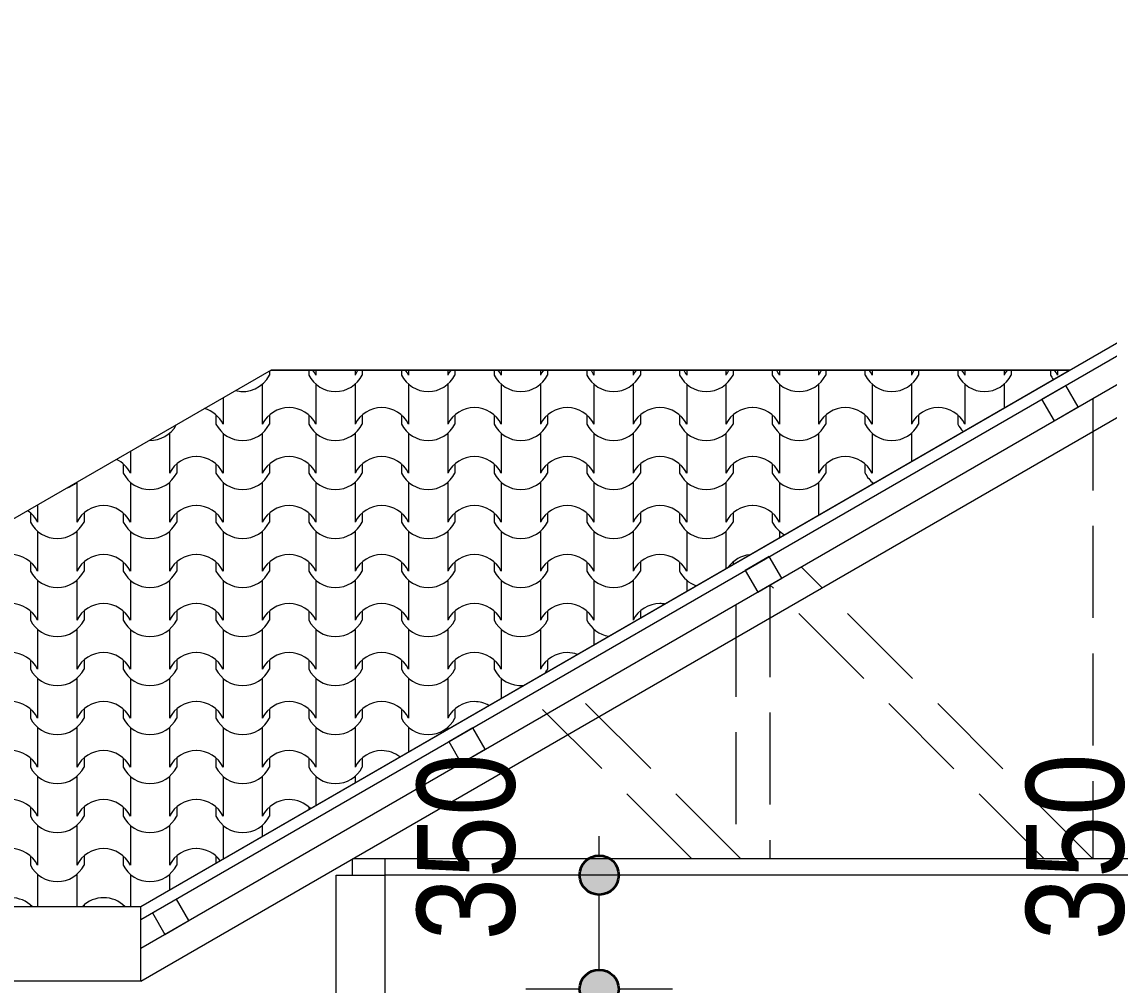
# Model space of a CAD drawing. Header units: millimetres. Extents: x 102766 to 172228, y -127504 to -81044.
# Drawn here: x 128049 to 131386, y -115737 to -112782 of the extents above; entities that cross this region are included whole.
import ezdxf

# ---------------------------------------------------------------- set-up
doc = ezdxf.new("R2010")
doc.units = ezdxf.units.MM
doc.header["$MEASUREMENT"] = 0
doc.linetypes.add('Hidden Line', pattern=[391.222223, 282.222223, -109])
for name, color, linetype, lineweight in [('2D Drafting - General_Pen_No__1', 7, 'Continuous', 13), ('Dimensioning - General_Pen_No__1', 7, 'Continuous', 13), ('Dimensioning - General_Pen_No__27', 7, 'Continuous', 35), ('Shell - Roof_Pen_No__1', 7, 'Continuous', 13), ('Structural - Bearing_Pen_No__1', 7, 'Continuous', 13)]:
    doc.layers.add(name, color=color, linetype=linetype, lineweight=lineweight)
doc.layers.add('2D Drafting - General_Pen_No__105', color=7, linetype='Continuous', lineweight=13, true_color=0xcae6ff)
doc.layers.add('2D Drafting - General_Pen_No__82', color=7, linetype='Continuous', lineweight=20, true_color=0xaaaaaa)
doc.layers.add('Dimensioning - General', color=7, linetype='Continuous')
doc.styles.add('GENERATED_STYLE_1', font='ARIALN.TTF')
doc.dimstyles.new('GENERATED_STYLE__3', dxfattribs={"dimtxt": 300, "dimasz": 228, "dimexe": 0.18, "dimexo": 0, "dimgap": 0.09, "dimtad": 0, "dimdec": 0, "dimzin": 0, "dimdsep": 46, "dimtxsty": 'GENERATED_STYLE_1', "dimblk": 'ARROWHEAD_11', "dimblk1": 'ARROWHEAD_11', "dimblk2": 'ARROWHEAD_11', "dimcen": 0.09, "dimclrd": 7, "dimclre": 7, "dimclrt": 7, "dimadec": 0, "dimazin": 0, "dimtfac": 1, "dimtdec": 4, "dimtmove": 0, "dimatfit": 3, "dimfxl": 0, "dimtolj": 1, "dimtzin": 0, "dimarcsym": 0})

# ---------------------------------------------------------------- blocks, each defined once
blk = doc.blocks.new('*X30')
at = {"layer": '2D Drafting - General_Pen_No__82', "linetype": 'Continuous'}
for p, q in [((128809.3, -113853.4), (128809.3, -113865.4)), ((128929.6, -113850.2), (128929.6, -113865.4)), ((128951.6, -113850.2), (128951.6, -113865.4)), ((129071.8, -113850.2), (129071.8, -113865.4)), ((129093.8, -113850.2), (129093.8, -113865.4)), ((129214, -113850.2), (129214, -113865.4)), ((129236, -113850.2), (129236, -113865.4)), ((129356.3, -113850.2), (129356.3, -113865.4)), ((129378.3, -113850.2), (129378.3, -113865.4)), ((129498.5, -113850.2), (129498.5, -113865.4)), ((129520.5, -113850.2), (129520.5, -113865.4)), ((129640.8, -113850.2), (129640.8, -113865.4)), ((129662.8, -113850.2), (129662.8, -113865.4)), ((129783, -113850.2), (129783, -113865.4)), ((129805, -113850.2), (129805, -113865.4)), ((129925.2, -113850.2), (129925.2, -113865.4)), ((129947.2, -113850.2), (129947.2, -113865.4)), ((130067.5, -113850.2), (130067.5, -113865.4)), ((130089.5, -113850.2), (130089.5, -113865.4)), ((130209.7, -113850.2), (130209.7, -113865.4)), ((130231.7, -113850.2), (130231.7, -113865.4)), ((130352, -113850.2), (130352, -113865.4)), ((130374, -113850.2), (130374, -113865.4)), ((130494.2, -113850.2), (130494.2, -113865.4)), ((130516.2, -113850.2), (130516.2, -113865.4)), ((130636.4, -113850.2), (130636.4, -113865.4)), ((130658.4, -113850.2), (130658.4, -113865.4)), ((130778.7, -113850.2), (130778.7, -113865.4)), ((130800.7, -113850.2), (130800.7, -113865.4)), ((130920.9, -113850.2), (130920.9, -113865.4)), ((130942.9, -113850.2), (130942.9, -113865.4)), ((131063.2, -113850.2), (131063.2, -113865.4)), ((131085.2, -113850.2), (131085.2, -113865.4)), ((131205.4, -113850.2), (131205.4, -113865.4)), ((131227.4, -113850.2), (131227.4, -113865.4)), ((128787.3, -113893.8), (128787.3, -113954.8)), ((128951.6, -113893.8), (128951.6, -113954.8)), ((129071.8, -113893.8), (129071.8, -113954.8)), ((129236, -113893.8), (129236, -113954.8)), ((129356.3, -113893.8), (129356.3, -113954.8)), ((129520.5, -113893.8), (129520.5, -113954.8)), ((129640.8, -113893.8), (129640.8, -113954.8)), ((129805, -113893.8), (129805, -113954.8)), ((129925.2, -113893.8), (129925.2, -113954.8)), ((130089.5, -113893.8), (130089.5, -113954.8)), ((130209.7, -113893.8), (130209.7, -113954.8)), ((130374, -113893.8), (130374, -113954.8)), ((130494.2, -113893.8), (130494.2, -113954.8)), ((130658.4, -113893.8), (130658.4, -113954.8)), ((130778.7, -113893.8), (130778.7, -113954.8)), ((130942.9, -113893.8), (130942.9, -113954.8)), ((131063.2, -113893.8), (131063.2, -113954.8)), ((128667.1, -113935.5), (128667.1, -113954.8)), ((128667.1, -113954.8), (128667.1, -114015.7)), ((128787.3, -113954.8), (128787.3, -114015.7)), ((128951.6, -113954.8), (128951.6, -114015.7)), ((129071.8, -113954.8), (129071.8, -114015.7)), ((129236, -113954.8), (129236, -114015.7)), ((129356.3, -113954.8), (129356.3, -114015.7)), ((129520.5, -113954.8), (129520.5, -114015.7)), ((129640.8, -113954.8), (129640.8, -114015.7)), ((129805, -113954.8), (129805, -114015.7)), ((129925.2, -113954.8), (129925.2, -114015.7)), ((130089.5, -113954.8), (130089.5, -114015.7)), ((130209.7, -113954.8), (130209.7, -114015.7)), ((130374, -113954.8), (130374, -114015.7)), ((130494.2, -113954.8), (130494.2, -114015.7)), ((130658.4, -113954.8), (130658.4, -114015.7)), ((130778.7, -113954.8), (130778.7, -114015.7)), ((130942.9, -113954.8), (130942.9, -114015.7)), ((131063.2, -113954.8), (131063.2, -113966.4)), ((128645.1, -113987.7), (128645.1, -114015.7)), ((128809.3, -113987.7), (128809.3, -114015.7)), ((128929.6, -113987.7), (128929.6, -114015.7)), ((129093.8, -113987.7), (129093.8, -114015.7)), ((129214, -113987.7), (129214, -114015.7)), ((129378.3, -113987.7), (129378.3, -114015.7)), ((129498.5, -113987.7), (129498.5, -114015.7)), ((129662.8, -113987.7), (129662.8, -114015.7)), ((129783, -113987.7), (129783, -114015.7)), ((129947.2, -113987.7), (129947.2, -114015.7)), ((130067.5, -113987.7), (130067.5, -114015.7)), ((130231.7, -113987.7), (130231.7, -114015.7)), ((130352, -113987.7), (130352, -114015.7)), ((130516.2, -113987.7), (130516.2, -114015.7)), ((130636.4, -113987.7), (130636.4, -114015.7)), ((130800.7, -113987.7), (130800.7, -114015.7)), ((130920.9, -113987.7), (130920.9, -114015.7)), ((128502.8, -114044.1), (128502.8, -114105.1)), ((128667.1, -114044.1), (128667.1, -114105.1)), ((128787.3, -114044.1), (128787.3, -114105.1)), ((128951.6, -114044.1), (128951.6, -114105.1)), ((129071.8, -114044.1), (129071.8, -114105.1)), ((129236, -114044.1), (129236, -114105.1)), ((129356.3, -114044.1), (129356.3, -114105.1)), ((129520.5, -114044.1), (129520.5, -114105.1)), ((129640.8, -114044.1), (129640.8, -114105.1)), ((129805, -114044.1), (129805, -114105.1)), ((129925.2, -114044.1), (129925.2, -114105.1)), ((130089.5, -114044.1), (130089.5, -114105.1)), ((130209.7, -114044.1), (130209.7, -114105.1)), ((130374, -114044.1), (130374, -114105.1)), ((130494.2, -114044.1), (130494.2, -114105.1)), ((130658.4, -114044.1), (130658.4, -114105.1)), ((130778.7, -114044.1), (130778.7, -114105.1)), ((128382.6, -114099.8), (128382.6, -114105.1)), ((128382.6, -114105.1), (128382.6, -114166.1)), ((128502.8, -114105.1), (128502.8, -114166.1)), ((128667.1, -114105.1), (128667.1, -114166.1)), ((128787.3, -114105.1), (128787.3, -114166.1)), ((128951.6, -114105.1), (128951.6, -114166.1)), ((129071.8, -114105.1), (129071.8, -114166.1)), ((129236, -114105.1), (129236, -114166.1)), ((129356.3, -114105.1), (129356.3, -114166.1)), ((129520.5, -114105.1), (129520.5, -114166.1)), ((129640.8, -114105.1), (129640.8, -114166.1)), ((129805, -114105.1), (129805, -114166.1)), ((129925.2, -114105.1), (129925.2, -114166.1)), ((130089.5, -114105.1), (130089.5, -114166.1)), ((130209.7, -114105.1), (130209.7, -114166.1)), ((130374, -114105.1), (130374, -114166.1)), ((130494.2, -114105.1), (130494.2, -114166.1)), ((130658.4, -114105.1), (130658.4, -114166.1)), ((130778.7, -114105.1), (130778.7, -114130.6)), ((128360.6, -114138), (128360.6, -114166.1)), ((128524.8, -114138), (128524.8, -114166.1)), ((128645.1, -114138), (128645.1, -114166.1)), ((128809.3, -114138), (128809.3, -114166.1)), ((128929.6, -114138), (128929.6, -114166.1)), ((129093.8, -114138), (129093.8, -114166.1)), ((129214, -114138), (129214, -114166.1)), ((129378.3, -114138), (129378.3, -114166.1)), ((129498.5, -114138), (129498.5, -114166.1)), ((129662.8, -114138), (129662.8, -114166.1)), ((129783, -114138), (129783, -114166.1)), ((129947.2, -114138), (129947.2, -114166.1)), ((130067.5, -114138), (130067.5, -114166.1)), ((130231.7, -114138), (130231.7, -114166.1)), ((130352, -114138), (130352, -114166.1)), ((130516.2, -114138), (130516.2, -114166.1)), ((130636.4, -114138), (130636.4, -114166.1)), ((128218.4, -114194.6), (128218.4, -114255.4)), ((128382.6, -114194.5), (128382.6, -114255.4)), ((128502.8, -114194.5), (128502.8, -114255.4)), ((128667.1, -114194.5), (128667.1, -114255.4)), ((128787.3, -114194.5), (128787.3, -114255.4)), ((128951.6, -114194.5), (128951.6, -114255.4)), ((129071.8, -114194.5), (129071.8, -114255.4)), ((129236, -114194.5), (129236, -114255.4)), ((129356.3, -114194.5), (129356.3, -114255.4)), ((129520.5, -114194.5), (129520.5, -114255.4)), ((129640.8, -114194.5), (129640.8, -114255.4)), ((129805, -114194.5), (129805, -114255.4)), ((129925.2, -114194.5), (129925.2, -114255.4)), ((130089.5, -114194.5), (130089.5, -114255.4)), ((130209.7, -114194.5), (130209.7, -114255.4)), ((130374, -114194.5), (130374, -114255.4)), ((130494.2, -114194.5), (130494.2, -114255.4)), ((130658.4, -114194.5), (130658.4, -114200)), ((128098.1, -114264), (128098.1, -114316.4)), ((128218.4, -114255.4), (128218.4, -114316.4)), ((128382.6, -114255.4), (128382.6, -114316.4)), ((128502.8, -114255.4), (128502.8, -114316.4)), ((128667.1, -114255.4), (128667.1, -114316.4)), ((128787.3, -114255.4), (128787.3, -114316.4)), ((128951.6, -114255.4), (128951.6, -114316.4)), ((129071.8, -114255.4), (129071.8, -114316.4)), ((129236, -114255.4), (129236, -114316.4)), ((129356.3, -114255.4), (129356.3, -114316.4)), ((129520.5, -114255.4), (129520.5, -114316.4)), ((129640.8, -114255.4), (129640.8, -114316.4)), ((129805, -114255.4), (129805, -114316.4)), ((129925.2, -114255.4), (129925.2, -114316.4)), ((130089.5, -114255.4), (130089.5, -114316.4)), ((130209.7, -114255.4), (130209.7, -114316.4)), ((130374, -114255.4), (130374, -114316.4)), ((130494.2, -114255.4), (130494.2, -114294.9)), ((128076.1, -114288.4), (128076.1, -114316.4)), ((128240.4, -114288.4), (128240.4, -114316.4)), ((128360.6, -114288.4), (128360.6, -114316.4)), ((128524.8, -114288.4), (128524.8, -114316.4)), ((128645.1, -114288.4), (128645.1, -114316.4)), ((128809.3, -114288.4), (128809.3, -114316.4)), ((128929.6, -114288.4), (128929.6, -114316.4)), ((129093.8, -114288.4), (129093.8, -114316.4)), ((129214, -114288.4), (129214, -114316.4)), ((129378.3, -114288.4), (129378.3, -114316.4)), ((129498.5, -114288.4), (129498.5, -114316.4)), ((129662.8, -114288.4), (129662.8, -114316.4)), ((129783, -114288.4), (129783, -114316.4)), ((129947.2, -114288.4), (129947.2, -114316.4)), ((130067.5, -114288.4), (130067.5, -114316.4)), ((130231.7, -114288.4), (130231.7, -114316.4)), ((130352, -114288.4), (130352, -114316.4)), ((128098.1, -114344.8), (128098.1, -114405.8)), ((128218.4, -114344.8), (128218.4, -114405.8)), ((128382.6, -114344.8), (128382.6, -114405.8)), ((128502.8, -114344.8), (128502.8, -114405.8)), ((128667.1, -114344.8), (128667.1, -114405.8)), ((128787.3, -114344.8), (128787.3, -114405.8)), ((128951.6, -114344.8), (128951.6, -114405.8)), ((129071.8, -114344.8), (129071.8, -114405.8)), ((129236, -114344.8), (129236, -114405.8)), ((129356.3, -114344.8), (129356.3, -114405.8)), ((129520.5, -114344.8), (129520.5, -114405.8)), ((129640.8, -114344.8), (129640.8, -114405.8)), ((129805, -114344.8), (129805, -114405.8)), ((129925.2, -114344.8), (129925.2, -114405.8)), ((130089.5, -114344.8), (130089.5, -114405.8)), ((130209.7, -114344.8), (130209.7, -114405.8)), ((130374, -114344.8), (130374, -114364.3)), ((128098.1, -114405.8), (128098.1, -114466.7)), ((128218.4, -114405.8), (128218.4, -114466.7)), ((128382.6, -114405.8), (128382.6, -114466.7)), ((128502.8, -114405.8), (128502.8, -114466.7)), ((128667.1, -114405.8), (128667.1, -114466.7)), ((128787.3, -114405.8), (128787.3, -114466.7)), ((128951.6, -114405.8), (128951.6, -114466.7)), ((129071.8, -114405.8), (129071.8, -114466.7)), ((129236, -114405.8), (129236, -114466.7)), ((129356.3, -114405.8), (129356.3, -114466.7)), ((129520.5, -114405.8), (129520.5, -114466.7)), ((129640.8, -114405.8), (129640.8, -114466.7)), ((129805, -114405.8), (129805, -114466.7)), ((129925.2, -114405.8), (129925.2, -114466.7)), ((130089.5, -114405.8), (130089.5, -114466.7)), ((130209.7, -114405.8), (130209.7, -114459.1)), ((128076.1, -114438.7), (128076.1, -114466.7)), ((128240.4, -114438.7), (128240.4, -114466.7)), ((128360.6, -114438.7), (128360.6, -114466.7)), ((128524.8, -114438.7), (128524.8, -114466.7)), ((128645.1, -114438.7), (128645.1, -114466.7)), ((128809.3, -114438.7), (128809.3, -114466.7)), ((128929.6, -114438.7), (128929.6, -114466.7)), ((129093.8, -114438.7), (129093.8, -114466.7)), ((129214, -114438.7), (129214, -114466.7)), ((129378.3, -114438.7), (129378.3, -114466.7)), ((129498.5, -114438.7), (129498.5, -114466.7)), ((129662.8, -114438.7), (129662.8, -114466.7)), ((129783, -114438.7), (129783, -114466.7)), ((129947.2, -114438.7), (129947.2, -114466.7)), ((130067.5, -114438.7), (130067.5, -114466.7)), ((130231.7, -114438.7), (130231.7, -114446.4)), ((128098.1, -114495.1), (128098.1, -114556.1)), ((128218.4, -114495.1), (128218.4, -114556.1)), ((128382.6, -114495.1), (128382.6, -114556.1)), ((128502.8, -114495.1), (128502.8, -114556.1)), ((128667.1, -114495.1), (128667.1, -114556.1)), ((128787.3, -114495.1), (128787.3, -114556.1)), ((128951.6, -114495.1), (128951.6, -114556.1)), ((129071.8, -114495.1), (129071.8, -114556.1)), ((129236, -114495.1), (129236, -114556.1)), ((129356.3, -114495.1), (129356.3, -114556.1)), ((129520.5, -114495.1), (129520.5, -114556.1)), ((129640.8, -114495.1), (129640.8, -114556.1)), ((129805, -114495.1), (129805, -114556.1)), ((129925.2, -114495.1), (129925.2, -114556.1)), ((130089.5, -114495.1), (130089.5, -114528.5)), ((128098.1, -114556.1), (128098.1, -114617.1)), ((128218.4, -114556.1), (128218.4, -114617.1)), ((128382.6, -114556.1), (128382.6, -114617.1)), ((128502.8, -114556.1), (128502.8, -114617.1)), ((128667.1, -114556.1), (128667.1, -114617.1)), ((128787.3, -114556.1), (128787.3, -114617.1)), ((128951.6, -114556.1), (128951.6, -114617.1)), ((129071.8, -114556.1), (129071.8, -114617.1)), ((129236, -114556.1), (129236, -114617.1)), ((129356.3, -114556.1), (129356.3, -114617.1)), ((129520.5, -114556.1), (129520.5, -114617.1)), ((129640.8, -114556.1), (129640.8, -114617.1)), ((129805, -114556.1), (129805, -114617.1)), ((129925.2, -114556.1), (129925.2, -114617.1)), ((128076.1, -114589), (128076.1, -114617.1)), ((128240.4, -114589), (128240.4, -114617.1)), ((128360.6, -114589), (128360.6, -114617.1)), ((128524.8, -114589), (128524.8, -114617.1)), ((128645.1, -114589), (128645.1, -114617.1)), ((128809.3, -114589), (128809.3, -114617.1)), ((128929.6, -114589), (128929.6, -114617.1)), ((129093.8, -114589), (129093.8, -114617.1)), ((129214, -114589), (129214, -114617.1)), ((129378.3, -114589), (129378.3, -114617.1)), ((129498.5, -114589), (129498.5, -114617.1)), ((129662.8, -114589), (129662.8, -114617.1)), ((129783, -114589), (129783, -114617.1)), ((129947.2, -114589), (129947.2, -114610.6)), ((128098.1, -114645.5), (128098.1, -114706.4)), ((128218.4, -114645.5), (128218.4, -114706.4)), ((128382.6, -114645.5), (128382.6, -114706.4)), ((128502.8, -114645.5), (128502.8, -114706.4)), ((128667.1, -114645.5), (128667.1, -114706.4)), ((128787.3, -114645.5), (128787.3, -114706.4)), ((128951.6, -114645.5), (128951.6, -114706.4)), ((129071.8, -114645.5), (129071.8, -114706.4)), ((129236, -114645.5), (129236, -114706.4)), ((129356.3, -114645.5), (129356.3, -114706.4)), ((129520.5, -114645.5), (129520.5, -114706.4)), ((129640.8, -114645.5), (129640.8, -114706.4)), ((129805, -114645.5), (129805, -114692.8)), ((128098.1, -114706.4), (128098.1, -114767.4)), ((128218.4, -114706.4), (128218.4, -114767.4)), ((128382.6, -114706.4), (128382.6, -114767.4)), ((128502.8, -114706.4), (128502.8, -114767.4)), ((128667.1, -114706.4), (128667.1, -114767.4)), ((128787.3, -114706.4), (128787.3, -114767.4)), ((128951.6, -114706.4), (128951.6, -114767.4)), ((129071.8, -114706.4), (129071.8, -114767.4)), ((129236, -114706.4), (129236, -114767.4)), ((129356.3, -114706.4), (129356.3, -114767.4)), ((129520.5, -114706.4), (129520.5, -114767.4)), ((129640.8, -114706.4), (129640.8, -114767.4)), ((128076.1, -114739.4), (128076.1, -114767.4)), ((128240.4, -114739.4), (128240.4, -114767.4)), ((128360.6, -114739.4), (128360.6, -114767.4)), ((128524.8, -114739.4), (128524.8, -114767.4)), ((128645.1, -114739.4), (128645.1, -114767.4)), ((128809.3, -114739.4), (128809.3, -114767.4)), ((128929.6, -114739.4), (128929.6, -114767.4)), ((129093.8, -114739.4), (129093.8, -114767.4)), ((129214, -114739.4), (129214, -114767.4)), ((129378.3, -114739.4), (129378.3, -114767.4)), ((129498.5, -114739.4), (129498.5, -114767.4)), ((129662.8, -114739.4), (129662.8, -114767.4)), ((128098.1, -114795.8), (128098.1, -114856.8)), ((128218.4, -114795.8), (128218.4, -114856.8)), ((128382.6, -114795.8), (128382.6, -114856.8)), ((128502.8, -114795.8), (128502.8, -114856.8)), ((128667.1, -114795.8), (128667.1, -114856.8)), ((128787.3, -114795.8), (128787.3, -114856.8)), ((128951.6, -114795.8), (128951.6, -114856.8)), ((129071.8, -114795.8), (129071.8, -114856.8)), ((129236, -114795.8), (129236, -114856.8)), ((129356.3, -114795.8), (129356.3, -114856.8)), ((129520.5, -114795.8), (129520.5, -114856.8)), ((128098.1, -114856.8), (128098.1, -114917.7)), ((128218.4, -114856.8), (128218.4, -114917.7)), ((128382.6, -114856.8), (128382.6, -114917.7)), ((128502.8, -114856.8), (128502.8, -114917.7)), ((128667.1, -114856.8), (128667.1, -114917.7)), ((128787.3, -114856.8), (128787.3, -114917.7)), ((128951.6, -114856.8), (128951.6, -114917.7)), ((129071.8, -114856.8), (129071.8, -114917.7)), ((129236, -114856.8), (129236, -114917.7)), ((129356.3, -114856.8), (129356.3, -114917.7)), ((129520.5, -114856.8), (129520.5, -114857)), ((128076.1, -114889.7), (128076.1, -114917.7)), ((128240.4, -114889.7), (128240.4, -114917.7)), ((128360.6, -114889.7), (128360.6, -114917.7)), ((128524.8, -114889.7), (128524.8, -114917.7)), ((128645.1, -114889.7), (128645.1, -114917.7)), ((128809.3, -114889.7), (128809.3, -114917.7)), ((128929.6, -114889.7), (128929.6, -114917.7)), ((129093.8, -114889.7), (129093.8, -114917.7)), ((129214, -114889.7), (129214, -114917.7)), ((129378.3, -114889.7), (129378.3, -114917.7)), ((128098.1, -114946.1), (128098.1, -115007.1)), ((128218.4, -114946.1), (128218.4, -115007.1)), ((128382.6, -114946.1), (128382.6, -115007.1)), ((128502.8, -114946.1), (128502.8, -115007.1)), ((128667.1, -114946.1), (128667.1, -115007.1)), ((128787.3, -114946.1), (128787.3, -115007.1)), ((128951.6, -114946.1), (128951.6, -115007.1)), ((129071.8, -114946.1), (129071.8, -115007.1)), ((129236, -114946.1), (129236, -115007.1)), ((129356.3, -114946.1), (129356.3, -114951.8)), ((128098.1, -115007.1), (128098.1, -115068.1)), ((128218.4, -115007.1), (128218.4, -115068.1)), ((128382.6, -115007.1), (128382.6, -115068.1)), ((128502.8, -115007.1), (128502.8, -115068.1)), ((128667.1, -115007.1), (128667.1, -115068.1)), ((128787.3, -115007.1), (128787.3, -115068.1)), ((128951.6, -115007.1), (128951.6, -115068.1)), ((129071.8, -115007.1), (129071.8, -115068.1)), ((129236, -115007.1), (129236, -115021.2)), ((128076.1, -115040.1), (128076.1, -115068.1)), ((128240.4, -115040.1), (128240.4, -115068.1)), ((128360.6, -115040.1), (128360.6, -115068.1)), ((128524.8, -115040.1), (128524.8, -115068.1)), ((128645.1, -115040.1), (128645.1, -115068.1)), ((128809.3, -115040.1), (128809.3, -115068.1)), ((128929.6, -115040.1), (128929.6, -115068.1)), ((129093.8, -115040.1), (129093.8, -115068.1)), ((128098.1, -115096.5), (128098.1, -115157.4)), ((128218.4, -115096.5), (128218.4, -115157.4)), ((128382.6, -115096.5), (128382.6, -115157.4)), ((128502.8, -115096.5), (128502.8, -115157.4)), ((128667.1, -115096.5), (128667.1, -115157.4)), ((128787.3, -115096.5), (128787.3, -115157.4)), ((128951.6, -115096.5), (128951.6, -115157.4)), ((129071.8, -115096.5), (129071.8, -115116.1)), ((128098.1, -115157.4), (128098.1, -115218.4)), ((128218.4, -115157.4), (128218.4, -115218.4)), ((128382.6, -115157.4), (128382.6, -115218.4)), ((128502.8, -115157.4), (128502.8, -115218.4)), ((128667.1, -115157.4), (128667.1, -115218.4)), ((128787.3, -115157.4), (128787.3, -115218.4)), ((128951.6, -115157.4), (128951.6, -115185.5)), ((128076.1, -115190.4), (128076.1, -115218.4)), ((128240.4, -115190.4), (128240.4, -115218.4)), ((128360.6, -115190.4), (128360.6, -115218.4)), ((128524.8, -115190.4), (128524.8, -115218.4)), ((128645.1, -115190.4), (128645.1, -115218.4)), ((128809.3, -115190.4), (128809.3, -115218.4)), ((128929.6, -115190.4), (128929.6, -115198.2)), ((128098.1, -115246.8), (128098.1, -115307.8)), ((128218.4, -115246.8), (128218.4, -115307.8)), ((128382.6, -115246.8), (128382.6, -115307.8)), ((128502.8, -115246.8), (128502.8, -115307.8)), ((128667.1, -115246.8), (128667.1, -115307.8)), ((128787.3, -115246.8), (128787.3, -115280.3)), ((128098.1, -115307.8), (128098.1, -115368.8)), ((128218.4, -115307.8), (128218.4, -115368.8)), ((128382.6, -115307.8), (128382.6, -115368.8)), ((128502.8, -115307.8), (128502.8, -115368.8)), ((128667.1, -115307.8), (128667.1, -115349.7)), ((128076.1, -115340.7), (128076.1, -115368.8)), ((128240.4, -115340.7), (128240.4, -115368.8)), ((128360.6, -115340.7), (128360.6, -115368.8)), ((128524.8, -115340.7), (128524.8, -115368.8)), ((128645.1, -115340.7), (128645.1, -115362.4)), ((128098.1, -115397.2), (128098.1, -115458.1)), ((128218.4, -115397.2), (128218.4, -115458.1)), ((128382.6, -115397.2), (128382.6, -115458.1)), ((128502.8, -115397.2), (128502.8, -115444.6)), ((128098.1, -115458.1), (128098.1, -115495.6)), ((128218.4, -115458.1), (128218.4, -115495.6)), ((128382.6, -115458.1), (128382.6, -115495.6)), ((128076.1, -115491.1), (128076.1, -115495.6)), ((128240.4, -115491.1), (128240.4, -115495.6)), ((128360.6, -115491.1), (128360.6, -115495.6))]:
    blk.add_line(p, q, dxfattribs=at)
for centre, radius, start, end in [((128727.2, -113824.1), 91.9, 256.2853, 333.2956), ((129011.7, -113824.1), 91.9, 206.7044, 333.2956), ((128869.2, -113907.4), 92.5, 26.9885, 38.1437), ((129154.2, -113907.4), 92.5, 141.8563, 153.0115), ((129296.2, -113824.1), 91.9, 206.7044, 333.2956), ((129153.6, -113907.4), 92.5, 26.9885, 38.1437), ((129438.7, -113907.4), 92.5, 141.8563, 153.0115), ((129580.6, -113824.1), 91.9, 206.7044, 333.2956), ((129438.1, -113907.4), 92.5, 26.9885, 38.1437), ((129723.2, -113907.4), 92.5, 141.8563, 153.0115), ((129865.1, -113824.1), 91.9, 206.7044, 333.2956), ((129722.6, -113907.4), 92.5, 26.9885, 38.1437), ((130007.6, -113907.4), 92.5, 141.8563, 153.0115), ((130149.6, -113824.1), 91.9, 206.7044, 333.2956), ((130007.1, -113907.4), 92.5, 26.9885, 38.1437), ((130292.1, -113907.4), 92.5, 141.8563, 153.0115), ((130434.1, -113824.1), 91.9, 206.7044, 333.2956), ((130291.6, -113907.4), 92.5, 26.9885, 38.1437), ((130576.6, -113907.4), 92.5, 141.8563, 153.0115), ((130718.6, -113824.1), 91.9, 206.7044, 333.2956), ((130576, -113907.4), 92.5, 26.9885, 38.1437), ((130861.1, -113907.4), 92.5, 141.8563, 153.0115), ((131003, -113824.1), 91.9, 206.7044, 333.2956), ((130860.5, -113907.4), 92.5, 26.9885, 38.1437), ((131145.6, -113907.4), 92.5, 141.8563, 153.0115), ((131287.5, -113824.1), 91.9, 206.7044, 216.8964), ((131145, -113907.4), 92.5, 26.9885, 38.1437), ((128584.7, -114057.7), 92.5, 26.9885, 74.3256), ((128869.7, -114057.7), 92.5, 90.1705, 153.0115), ((128869.2, -114057.7), 92.5, 26.9885, 89.8295), ((129154.2, -114057.7), 92.5, 90.1705, 153.0115), ((129153.6, -114057.7), 92.5, 26.9885, 89.8295), ((129438.7, -114057.7), 92.5, 90.1705, 153.0115), ((129438.1, -114057.7), 92.5, 26.9885, 89.8295), ((129723.2, -114057.7), 92.5, 90.1705, 153.0115), ((129722.6, -114057.7), 92.5, 26.9885, 89.8295), ((130007.6, -114057.7), 92.5, 90.1705, 153.0115), ((130007.1, -114057.7), 92.5, 26.9885, 89.8295), ((130292.1, -114057.7), 92.5, 90.1705, 153.0115), ((130291.6, -114057.7), 92.5, 26.9885, 89.8295), ((130576.6, -114057.7), 92.5, 90.1705, 153.0115), ((130576, -114057.7), 92.5, 26.9885, 89.8295), ((130861.1, -114057.7), 92.5, 90.1705, 153.0115), ((130860.5, -114057.7), 92.5, 26.9885, 89.8295), ((128442.7, -113974.4), 91.9, 268.6295, 331.3705), ((128727.2, -113974.4), 91.9, 206.7044, 333.2956), ((129011.7, -113974.4), 91.9, 206.7044, 333.2956), ((129296.2, -113974.4), 91.9, 206.7044, 333.2956), ((129580.6, -113974.4), 91.9, 206.7044, 333.2956), ((129865.1, -113974.4), 91.9, 206.7044, 333.2956), ((130149.6, -113974.4), 91.9, 206.7044, 333.2956), ((130434.1, -113974.4), 91.9, 206.7044, 333.2956), ((130718.6, -113974.4), 91.9, 206.7044, 333.2956), ((131003, -113974.4), 91.9, 206.7044, 224.5428), ((128300.2, -114208), 92.5, 26.9885, 64.6437), ((128585.2, -114208), 92.5, 90.1705, 153.0115), ((128584.7, -114208), 92.5, 26.9885, 89.8295), ((128869.7, -114208), 92.5, 90.1705, 153.0115), ((128869.2, -114208), 92.5, 26.9885, 89.8295), ((129154.2, -114208), 92.5, 90.1705, 153.0115), ((129153.6, -114208), 92.5, 26.9885, 89.8295), ((129438.7, -114208), 92.5, 90.1705, 153.0115), ((129438.1, -114208), 92.5, 26.9885, 89.8295), ((129723.2, -114208), 92.5, 90.1705, 153.0115), ((129722.6, -114208), 92.5, 26.9885, 89.8295), ((130007.6, -114208), 92.5, 90.1705, 153.0115), ((130007.1, -114208), 92.5, 26.9885, 89.8295), ((130292.1, -114208), 92.5, 90.1705, 153.0115), ((130291.6, -114208), 92.5, 26.9885, 89.8295), ((130576.6, -114208), 92.5, 90.1705, 153.0115), ((130576, -114208), 92.5, 26.9885, 89.8295), ((128442.7, -114124.8), 91.9, 206.7044, 333.2956), ((128727.2, -114124.8), 91.9, 206.7044, 333.2956), ((129011.7, -114124.8), 91.9, 206.7044, 333.2956), ((129296.2, -114124.8), 91.9, 206.7044, 333.2956), ((129580.6, -114124.8), 91.9, 206.7044, 333.2956), ((129865.1, -114124.8), 91.9, 206.7044, 333.2956), ((130149.6, -114124.8), 91.9, 206.7044, 333.2956), ((130434.1, -114124.8), 91.9, 206.7044, 333.2956), ((130718.6, -114124.8), 91.9, 206.7044, 232.4658), ((128158.2, -114124.8), 91.9, 290.0129, 309.9871), ((128300.8, -114358.4), 92.5, 90.1705, 153.0115), ((128300.2, -114358.4), 92.5, 26.9885, 89.8295), ((128585.2, -114358.4), 92.5, 90.1705, 153.0115), ((128584.7, -114358.4), 92.5, 26.9885, 89.8295), ((128869.7, -114358.4), 92.5, 90.1705, 153.0115), ((128869.2, -114358.4), 92.5, 26.9885, 89.8295), ((129154.2, -114358.4), 92.5, 90.1705, 153.0115), ((129153.6, -114358.4), 92.5, 26.9885, 89.8295), ((129438.7, -114358.4), 92.5, 90.1705, 153.0115), ((129438.1, -114358.4), 92.5, 26.9885, 89.8295), ((129723.2, -114358.4), 92.5, 90.1705, 153.0115), ((129722.6, -114358.4), 92.5, 26.9885, 89.8295), ((130007.6, -114358.4), 92.5, 90.1705, 153.0115), ((130007.1, -114358.4), 92.5, 26.9885, 89.8295), ((130292.1, -114358.4), 92.5, 90.1705, 153.0115), ((130291.6, -114358.4), 92.5, 26.9885, 89.8295), ((128015.7, -114358.4), 92.5, 26.9885, 55.9896), ((128158.2, -114275.1), 91.9, 206.7044, 333.2956), ((128442.7, -114275.1), 91.9, 206.7044, 333.2956), ((128727.2, -114275.1), 91.9, 206.7044, 333.2956), ((129011.7, -114275.1), 91.9, 206.7044, 333.2956), ((129296.2, -114275.1), 91.9, 206.7044, 333.2956), ((129580.6, -114275.1), 91.9, 206.7044, 333.2956), ((129865.1, -114275.1), 91.9, 206.7044, 333.2956), ((130149.6, -114275.1), 91.9, 206.7044, 333.2956), ((130434.1, -114275.1), 91.9, 206.7044, 240.8745), ((128015.7, -114508.7), 92.5, 26.9885, 89.8295), ((128300.8, -114508.7), 92.5, 90.1705, 153.0115), ((128300.2, -114508.7), 92.5, 26.9885, 89.8295), ((128585.2, -114508.7), 92.5, 90.1705, 153.0115), ((128584.7, -114508.7), 92.5, 26.9885, 89.8295), ((128869.7, -114508.7), 92.5, 90.1705, 153.0115), ((128869.2, -114508.7), 92.5, 26.9885, 89.8295), ((129154.2, -114508.7), 92.5, 90.1705, 153.0115), ((129153.6, -114508.7), 92.5, 26.9885, 89.8295), ((129438.7, -114508.7), 92.5, 90.1705, 153.0115), ((129438.1, -114508.7), 92.5, 26.9885, 89.8295), ((129723.2, -114508.7), 92.5, 90.1705, 153.0115), ((129722.6, -114508.7), 92.5, 26.9885, 89.8295), ((130007.6, -114508.7), 92.5, 90.1705, 153.0115), ((130007.1, -114508.7), 92.5, 26.9885, 89.8295), ((130292.1, -114508.7), 92.5, 95.5216, 144.4784), ((128158.2, -114425.4), 91.9, 206.7044, 333.2956), ((128442.7, -114425.4), 91.9, 206.7044, 333.2956), ((128727.2, -114425.4), 91.9, 206.7044, 333.2956), ((129011.7, -114425.4), 91.9, 206.7044, 333.2956), ((129296.2, -114425.4), 91.9, 206.7044, 333.2956), ((129580.6, -114425.4), 91.9, 206.7044, 333.2956), ((129865.1, -114425.4), 91.9, 206.7044, 333.2956), ((130149.6, -114425.4), 91.9, 206.7044, 250.1049), ((128015.7, -114659), 92.5, 26.9885, 89.8295), ((128300.8, -114659), 92.5, 90.1705, 153.0115), ((128300.2, -114659), 92.5, 26.9885, 89.8295), ((128585.2, -114659), 92.5, 90.1705, 153.0115), ((128584.7, -114659), 92.5, 26.9885, 89.8295), ((128869.7, -114659), 92.5, 90.1705, 153.0115), ((128869.2, -114659), 92.5, 26.9885, 89.8295), ((129154.2, -114659), 92.5, 90.1705, 153.0115), ((129153.6, -114659), 92.5, 26.9885, 89.8295), ((129438.7, -114659), 92.5, 90.1705, 153.0115), ((129438.1, -114659), 92.5, 26.9885, 89.8295), ((129723.2, -114659), 92.5, 90.1705, 153.0115), ((129722.6, -114659), 92.5, 26.9885, 89.8295), ((130007.6, -114659), 92.5, 90.1705, 153.0115), ((130007.1, -114659), 92.5, 80.9756, 89.8295), ((128158.2, -114575.8), 91.9, 206.7044, 333.2956), ((128442.7, -114575.8), 91.9, 206.7044, 333.2956), ((128727.2, -114575.8), 91.9, 206.7044, 333.2956), ((129011.7, -114575.8), 91.9, 206.7044, 333.2956), ((129296.2, -114575.8), 91.9, 206.7044, 333.2956), ((129580.6, -114575.8), 91.9, 206.7044, 333.2956), ((129865.1, -114575.8), 91.9, 206.7044, 260.8247), ((128015.7, -114809.4), 92.5, 26.9885, 89.8295), ((128300.8, -114809.4), 92.5, 90.1705, 153.0115), ((128300.2, -114809.4), 92.5, 26.9885, 89.8295), ((128585.2, -114809.4), 92.5, 90.1705, 153.0115), ((128584.7, -114809.4), 92.5, 26.9885, 89.8295), ((128869.7, -114809.4), 92.5, 90.1705, 153.0115), ((128869.2, -114809.4), 92.5, 26.9885, 89.8295), ((129154.2, -114809.4), 92.5, 90.1705, 153.0115), ((129153.6, -114809.4), 92.5, 26.9885, 89.8295), ((129438.7, -114809.4), 92.5, 90.1705, 153.0115), ((129438.1, -114809.4), 92.5, 26.9885, 89.8295), ((129723.2, -114809.4), 92.5, 90.1705, 153.0115), ((129722.6, -114809.4), 92.5, 70.2869, 89.8295), ((128158.2, -114726.1), 91.9, 206.7044, 333.2956), ((128442.7, -114726.1), 91.9, 206.7044, 333.2956), ((128727.2, -114726.1), 91.9, 206.7044, 333.2956), ((129011.7, -114726.1), 91.9, 206.7044, 333.2956), ((129296.2, -114726.1), 91.9, 206.7044, 333.2956), ((129580.6, -114726.1), 91.9, 206.7044, 274.9915), ((129580.6, -114726.1), 91.9, 325.0085, 333.2956), ((128015.7, -114959.7), 92.5, 26.9885, 89.8295), ((128300.8, -114959.7), 92.5, 90.1705, 153.0115), ((128300.2, -114959.7), 92.5, 26.9885, 89.8295), ((128585.2, -114959.7), 92.5, 90.1705, 153.0115), ((128584.7, -114959.7), 92.5, 26.9885, 89.8295), ((128869.7, -114959.7), 92.5, 90.1705, 153.0115), ((128869.2, -114959.7), 92.5, 26.9885, 89.8295), ((129154.2, -114959.7), 92.5, 90.1705, 153.0115), ((129153.6, -114959.7), 92.5, 26.9885, 89.8295), ((129438.7, -114959.7), 92.5, 90.1705, 153.0115), ((129438.1, -114959.7), 92.5, 61.0878, 89.8295), ((128158.2, -114876.4), 91.9, 206.7044, 333.2956), ((128442.7, -114876.4), 91.9, 206.7044, 333.2956), ((128727.2, -114876.4), 91.9, 206.7044, 333.2956), ((129011.7, -114876.4), 91.9, 206.7044, 333.2956), ((129296.2, -114876.4), 91.9, 206.7044, 333.2956), ((128015.7, -115110), 92.5, 26.9885, 89.8295), ((128300.8, -115110), 92.5, 90.1705, 153.0115), ((128300.2, -115110), 92.5, 26.9885, 89.8295), ((128585.2, -115110), 92.5, 90.1705, 153.0115), ((128584.7, -115110), 92.5, 26.9885, 89.8295), ((128869.7, -115110), 92.5, 90.1705, 153.0115), ((128869.2, -115110), 92.5, 26.9885, 89.8295), ((129154.2, -115110), 92.5, 90.1705, 153.0115), ((129153.6, -115110), 92.5, 52.7113, 89.8295), ((128158.2, -115026.8), 91.9, 206.7044, 333.2956), ((128442.7, -115026.8), 91.9, 206.7044, 333.2956), ((128727.2, -115026.8), 91.9, 206.7044, 333.2956), ((129011.7, -115026.8), 91.9, 206.7044, 333.2956), ((128015.7, -115260.4), 92.5, 26.9885, 89.8295), ((128300.8, -115260.4), 92.5, 90.1705, 153.0115), ((128300.2, -115260.4), 92.5, 26.9885, 89.8295), ((128585.2, -115260.4), 92.5, 90.1705, 153.0115), ((128584.7, -115260.4), 92.5, 26.9885, 89.8295), ((128869.7, -115260.4), 92.5, 90.1705, 153.0115), ((128869.2, -115260.4), 92.5, 44.8224, 89.8295), ((128158.2, -115177.1), 91.9, 206.7044, 333.2956), ((128442.7, -115177.1), 91.9, 206.7044, 333.2956), ((128727.2, -115177.1), 91.9, 206.7044, 333.2956), ((128015.7, -115410.7), 92.5, 26.9885, 89.8295), ((128300.8, -115410.7), 92.5, 90.1705, 153.0115), ((128300.2, -115410.7), 92.5, 26.9885, 89.8295), ((128585.2, -115410.7), 92.5, 90.1705, 153.0115), ((128584.7, -115410.7), 92.5, 37.2132, 89.8295), ((128158.2, -115327.4), 91.9, 206.7044, 333.2956), ((128442.7, -115327.4), 91.9, 206.7044, 333.2956), ((128015.7, -115561.1), 92.5, 45.0627, 89.8295), ((128300.8, -115561.1), 92.5, 90.1705, 134.9373), ((128300.2, -115561.1), 92.5, 45.0627, 89.8295)]:
    blk.add_arc(centre, radius, start, end, dxfattribs=at)
blk = doc.blocks.new('Fill_15')
at = {"layer": '2D Drafting - General_Pen_No__105', "linetype": 'Continuous'}
for p, q in [((128814.8, -113850.2), (125964.9, -115495.6)), ((128414.4, -115495.6), (131264.3, -113850.2)), ((131264.3, -113850.2), (128814.8, -113850.2)), ((125964.9, -115495.6), (128414.4, -115495.6))]:
    blk.add_line(p, q, dxfattribs=at)
at = {"layer": '2D Drafting - General_Pen_No__82', "linetype": 'Continuous'}
blk.add_blockref('*X30', (0, 0), dxfattribs=at)
blk = doc.blocks.new('*D318')
at = {"layer": 'Dimensioning - General', "linetype": 'Continuous', "lineweight": 0, "true_color": 0x000000}
for points in [[(129880.9, -115749.5), (129876.3, -115726.6), (129863.3, -115707.1), (129843.8, -115694.1), (129820.9, -115689.5), (129797.9, -115694.1), (129778.4, -115707.1), (129765.4, -115726.6), (129760.9, -115749.5), (129765.4, -115772.5), (129778.4, -115792), (129797.9, -115805), (129820.9, -115809.5), (129843.8, -115805), (129863.3, -115792), (129876.3, -115772.5)], [(129880.9, -115999.5), (129876.3, -115976.6), (129863.3, -115957.1), (129843.8, -115944.1), (129820.9, -115939.5), (129797.9, -115944.1), (129778.4, -115957.1), (129765.4, -115976.6), (129760.9, -115999.5), (129765.4, -116022.5), (129778.4, -116042), (129797.9, -116055), (129820.9, -116059.5), (129843.8, -116055), (129863.3, -116042), (129876.3, -116022.5)]]:
    blk.add_hatch(color=18, dxfattribs=at).paths.add_polyline_path(points)
at = {"layer": 'Dimensioning - General_Pen_No__1', "linetype": 'Continuous'}
for p, q in [((129760.9, -115749.5), (129595.9, -115749.5)), ((130045.9, -115749.5), (129880.9, -115749.5)), ((129820.9, -115939.5), (129820.9, -115809.5)), ((129760.9, -115999.5), (129595.9, -115999.5)), ((130045.9, -115999.5), (129880.9, -115999.5))]:
    blk.add_line(p, q, dxfattribs=at)
at = {"layer": 'Dimensioning - General_Pen_No__27', "linetype": 'Continuous'}
for centre in [(129820.9, -115749.5), (129820.9, -115999.5)]:
    blk.add_circle(centre, 60, dxfattribs=at)
blk = doc.blocks.new('ARROWHEAD_11')
at = {"color": 0, "linetype": 'Continuous', "lineweight": 0}
blk.add_line((0, 0), (-1, 0), dxfattribs=at)
at = {"color": 0, "linetype": 'Continuous', "lineweight": 0, "const_width": 0.25, "flags": 128}
blk.add_lwpolyline([(-0.125, 0, 1), (0.125, 0, 1)], format="xyb", close=True, dxfattribs=at)
blk = doc.blocks.new('*D319')
at = {"layer": 'Dimensioning - General', "linetype": 'Continuous', "lineweight": 0, "true_color": 0x000000}
for points in [[(129880.9, -115399.5), (129876.3, -115376.6), (129863.3, -115357.1), (129843.8, -115344.1), (129820.9, -115339.5), (129797.9, -115344.1), (129778.4, -115357.1), (129765.4, -115376.6), (129760.9, -115399.5), (129765.4, -115422.5), (129778.4, -115442), (129797.9, -115455), (129820.9, -115459.5), (129843.8, -115455), (129863.3, -115442), (129876.3, -115422.5)], [(129880.9, -115749.5), (129876.3, -115726.6), (129863.3, -115707.1), (129843.8, -115694.1), (129820.9, -115689.5), (129797.9, -115694.1), (129778.4, -115707.1), (129765.4, -115726.6), (129760.9, -115749.5), (129765.4, -115772.5), (129778.4, -115792), (129797.9, -115805), (129820.9, -115809.5), (129843.8, -115805), (129863.3, -115792), (129876.3, -115772.5)]]:
    blk.add_hatch(color=18, dxfattribs=at).paths.add_polyline_path(points)
at = {"layer": 'Dimensioning - General_Pen_No__1', "linetype": 'Continuous'}
for p, q in [((129820.9, -115339.5), (129820.9, -115279.5)), ((129760.9, -115399.5), (129595.9, -115399.5)), ((130045.9, -115399.5), (129880.9, -115399.5)), ((129820.9, -115689.5), (129820.9, -115459.5)), ((129760.9, -115749.5), (129595.9, -115749.5)), ((130045.9, -115749.5), (129880.9, -115749.5))]:
    blk.add_line(p, q, dxfattribs=at)
at = {"layer": 'Dimensioning - General_Pen_No__27', "linetype": 'Continuous'}
for centre in [(129820.9, -115399.5), (129820.9, -115749.5)]:
    blk.add_circle(centre, 60, dxfattribs=at)
at = {"layer": 'Dimensioning - General_Pen_No__1', "insert": (129565.9, -115599.5), "char_height": 300, "attachment_point": 7, "rotation": 90, "style": 'GENERATED_STYLE_1'}
blk.add_mtext('{350}', dxfattribs=at)
blk = doc.blocks.new('*D321')
at = {"layer": 'Dimensioning - General', "linetype": 'Continuous', "lineweight": 0, "true_color": 0x000000}
for points in [[(131749.7, -115749.5), (131745.1, -115726.6), (131732.1, -115707.1), (131712.6, -115694.1), (131689.7, -115689.5), (131666.7, -115694.1), (131647.2, -115707.1), (131634.2, -115726.6), (131629.7, -115749.5), (131634.2, -115772.5), (131647.2, -115792), (131666.7, -115805), (131689.7, -115809.5), (131712.6, -115805), (131732.1, -115792), (131745.1, -115772.5)], [(131749.7, -115999.5), (131745.1, -115976.6), (131732.1, -115957.1), (131712.6, -115944.1), (131689.7, -115939.5), (131666.7, -115944.1), (131647.2, -115957.1), (131634.2, -115976.6), (131629.7, -115999.5), (131634.2, -116022.5), (131647.2, -116042), (131666.7, -116055), (131689.7, -116059.5), (131712.6, -116055), (131732.1, -116042), (131745.1, -116022.5)]]:
    blk.add_hatch(color=18, dxfattribs=at).paths.add_polyline_path(points)
at = {"layer": 'Dimensioning - General_Pen_No__1', "linetype": 'Continuous'}
for p, q in [((131629.7, -115749.5), (131464.7, -115749.5)), ((131914.7, -115749.5), (131749.7, -115749.5)), ((131689.7, -115939.5), (131689.7, -115809.5)), ((131629.7, -115999.5), (131464.7, -115999.5)), ((131914.7, -115999.5), (131749.7, -115999.5))]:
    blk.add_line(p, q, dxfattribs=at)
at = {"layer": 'Dimensioning - General_Pen_No__27', "linetype": 'Continuous'}
for centre in [(131689.7, -115749.5), (131689.7, -115999.5)]:
    blk.add_circle(centre, 60, dxfattribs=at)
blk = doc.blocks.new('*D322')
at = {"layer": 'Dimensioning - General', "linetype": 'Continuous', "lineweight": 0, "true_color": 0x000000}
for points in [[(131749.7, -115399.5), (131745.1, -115376.6), (131732.1, -115357.1), (131712.6, -115344.1), (131689.7, -115339.5), (131666.7, -115344.1), (131647.2, -115357.1), (131634.2, -115376.6), (131629.7, -115399.5), (131634.2, -115422.5), (131647.2, -115442), (131666.7, -115455), (131689.7, -115459.5), (131712.6, -115455), (131732.1, -115442), (131745.1, -115422.5)], [(131749.7, -115749.5), (131745.1, -115726.6), (131732.1, -115707.1), (131712.6, -115694.1), (131689.7, -115689.5), (131666.7, -115694.1), (131647.2, -115707.1), (131634.2, -115726.6), (131629.7, -115749.5), (131634.2, -115772.5), (131647.2, -115792), (131666.7, -115805), (131689.7, -115809.5), (131712.6, -115805), (131732.1, -115792), (131745.1, -115772.5)]]:
    blk.add_hatch(color=18, dxfattribs=at).paths.add_polyline_path(points)
at = {"layer": 'Dimensioning - General_Pen_No__1', "linetype": 'Continuous'}
for p, q in [((131689.7, -115339.5), (131689.7, -115279.5)), ((131629.7, -115399.5), (131464.7, -115399.5)), ((131914.7, -115399.5), (131749.7, -115399.5)), ((131689.7, -115689.5), (131689.7, -115459.5)), ((131629.7, -115749.5), (131464.7, -115749.5)), ((131914.7, -115749.5), (131749.7, -115749.5))]:
    blk.add_line(p, q, dxfattribs=at)
at = {"layer": 'Dimensioning - General_Pen_No__27', "linetype": 'Continuous'}
for centre in [(131689.7, -115399.5), (131689.7, -115749.5)]:
    blk.add_circle(centre, 60, dxfattribs=at)
at = {"layer": 'Dimensioning - General_Pen_No__1', "insert": (131434.7, -115599.5), "char_height": 300, "attachment_point": 7, "rotation": 90, "style": 'GENERATED_STYLE_1'}
blk.add_mtext('{350}', dxfattribs=at)
blk = doc.blocks.new('*D323')
at = {"layer": 'Dimensioning - General', "linetype": 'Continuous', "lineweight": 0, "true_color": 0x000000}
for points in [[(136040.5, -115399.5), (136036, -115376.6), (136023, -115357.1), (136003.5, -115344.1), (135980.5, -115339.5), (135957.6, -115344.1), (135938.1, -115357.1), (135925.1, -115376.6), (135920.5, -115399.5), (135925.1, -115422.5), (135938.1, -115442), (135957.6, -115455), (135980.5, -115459.5), (136003.5, -115455), (136023, -115442), (136036, -115422.5)], [(136040.5, -118099.5), (136036, -118076.6), (136023, -118057.1), (136003.5, -118044.1), (135980.5, -118039.5), (135957.6, -118044.1), (135938.1, -118057.1), (135925.1, -118076.6), (135920.5, -118099.5), (135925.1, -118122.5), (135938.1, -118142), (135957.6, -118155), (135980.5, -118159.5), (136003.5, -118155), (136023, -118142), (136036, -118122.5)]]:
    blk.add_hatch(color=18, dxfattribs=at).paths.add_polyline_path(points)
at = {"layer": 'Dimensioning - General_Pen_No__1', "linetype": 'Continuous'}
for p, q in [((135980.5, -115339.5), (135980.5, -115279.5)), ((135920.5, -115399.5), (135755.5, -115399.5)), ((136205.5, -115399.5), (136040.5, -115399.5)), ((135980.5, -116257.8), (135980.5, -115459.5)), ((135980.5, -118039.5), (135980.5, -117241.2)), ((135920.5, -118099.5), (135755.5, -118099.5)), ((136205.5, -118099.5), (136040.5, -118099.5)), ((135980.5, -118219.5), (135980.5, -118159.5))]:
    blk.add_line(p, q, dxfattribs=at)
at = {"layer": 'Dimensioning - General_Pen_No__27', "linetype": 'Continuous'}
for centre in [(135980.5, -115399.5), (135980.5, -118099.5)]:
    blk.add_circle(centre, 60, dxfattribs=at)
at = {"layer": 'Dimensioning - General_Pen_No__1', "insert": (136130.5, -117181.5), "char_height": 300, "attachment_point": 7, "rotation": 90, "style": 'GENERATED_STYLE_1'}
blk.add_mtext('{2,700}', dxfattribs=at)

msp = doc.modelspace()

# ---------------------------------------------------------------- linework, layer by layer
at = {"layer": '2D Drafting - General_Pen_No__1', "linetype": 'Continuous'}
for p, q in [((131252.2, -113897.6), (131178.5, -113940.2)), ((131290.2, -113963.5), (131252.2, -113897.6)), ((131178.3, -113939.9), (131216.5, -114006)), ((131216.5, -114006), (131290.2, -113963.5)), ((130342.9, -114422.6), (130269.2, -114465.2)), ((130380.9, -114488.5), (130342.9, -114422.6)), ((130269, -114464.9), (130307.2, -114531)), ((130307.2, -114531), (130380.9, -114488.5)), ((129433.5, -114947.6), (129359.8, -114990.2)), ((129471.5, -115013.5), (129433.5, -114947.6)), ((129359.7, -114989.9), (129397.8, -115056)), ((129397.8, -115056), (129471.5, -115013.5)), ((128523.9, -115472.8), (128450.2, -115515.4)), ((128561.9, -115538.7), (128523.9, -115472.8)), ((128450, -115515.1), (128488.2, -115581.2)), ((128488.2, -115581.2), (128561.9, -115538.7))]:
    msp.add_line(p, q, dxfattribs=at)
at = {"layer": '2D Drafting - General_Pen_No__1', "linetype": 'Hidden Line'}
for p, q in [((131335.9, -113937.1), (131335.9, -115349.5)), ((131335.9, -115349.5), (130440.4, -114454.1)), ((130344, -114509.7), (130344, -115349.5)), ((131185.9, -115349.5), (130345, -114508.7)), ((130239.9, -114569.9), (130239.9, -115349.5)), ((130255.6, -115349.5), (129755.6, -114849.5)), ((130105.6, -115349.5), (129647.4, -114891.3))]:
    msp.add_line(p, q, dxfattribs=at)
at = {"layer": 'Shell - Roof_Pen_No__1', "linetype": 'Continuous'}
for p, q in [((128414.4, -115495.6), (133114.7, -112781.9)), ((128414.4, -115536), (133114.7, -112822.3)), ((128414.4, -115536), (133114.7, -112822.3)), ((128414.4, -115623.8), (133114.7, -112910.1)), ((128414.4, -115623.8), (133114.7, -112910.1)), ((128414.4, -115724.8), (133114.7, -113011.1)), ((128814.8, -113850.2), (125964.9, -115495.6)), ((128814.8, -113850.2), (131264.3, -113850.2)), ((125964.9, -115495.6), (128414.4, -115495.6)), ((128414.4, -115536), (128414.4, -115495.6)), ((128414.4, -115564.9), (128414.4, -115536)), ((128414.4, -115623.8), (128414.4, -115566)), ((128414.4, -115587.2), (128414.4, -115586)), ((128414.4, -115724.8), (128414.4, -115623.8)), ((128414.4, -115724.8), (125964.9, -115724.8))]:
    msp.add_line(p, q, dxfattribs=at)
at = {"layer": 'Structural - Bearing_Pen_No__1', "linetype": 'Continuous'}
for p, q in [((137164.9, -115349.5), (129064.4, -115349.5)), ((129064.4, -115399.5), (129064.4, -115349.5)), ((129164.4, -115999.5), (129164.4, -115349.5)), ((129014.4, -115399.5), (129164.4, -115399.5)), ((129014.4, -115999.5), (129014.4, -115399.5)), ((132764.9, -115399.5), (129164.4, -115399.5))]:
    msp.add_line(p, q, dxfattribs=at)

# ---------------------------------------------------------------- block references
at = {"layer": '2D Drafting - General_Pen_No__82', "linetype": 'Continuous'}
msp.add_blockref('Fill_15', (0, 0), dxfattribs=at)

# ---------------------------------------------------------------- dimensions: what is measured, and where the dimension line sits
at = {"layer": 'Dimensioning - General', "linetype": 'Continuous'}
for base, p1, p2, picture, middle in [((129820.9, -118099.5), (129164.4, -115749.5), (129164.4, -115399.5), '*D319', (129415.9, -115258)), ((131689.7, -118099.5), (129164.4, -115749.5), (129164.4, -115399.5), '*D322', (131284.7, -115258)), ((135980.5, -118099.5), (129164.4, -118099.5), (129164.4, -115399.5), '*D323', (135980.5, -116668.6)), ((129820.9, -118099.5), (129164.4, -115999.5), (129164.4, -115749.5), '*D318', (129415.9, -116134)), ((131689.7, -118099.5), (132914.9, -115999.5), (129164.4, -115749.5), '*D321', (131284.7, -116134))]:
    dim = msp.add_linear_dim(base=base, p1=p1, p2=p2, angle=90, dimstyle='GENERATED_STYLE__3', dxfattribs=at)
    dim.commit()
    dim.dimension.update_dxf_attribs({"geometry": picture, "text_midpoint": middle})

doc.saveas('drawing.dxf')
